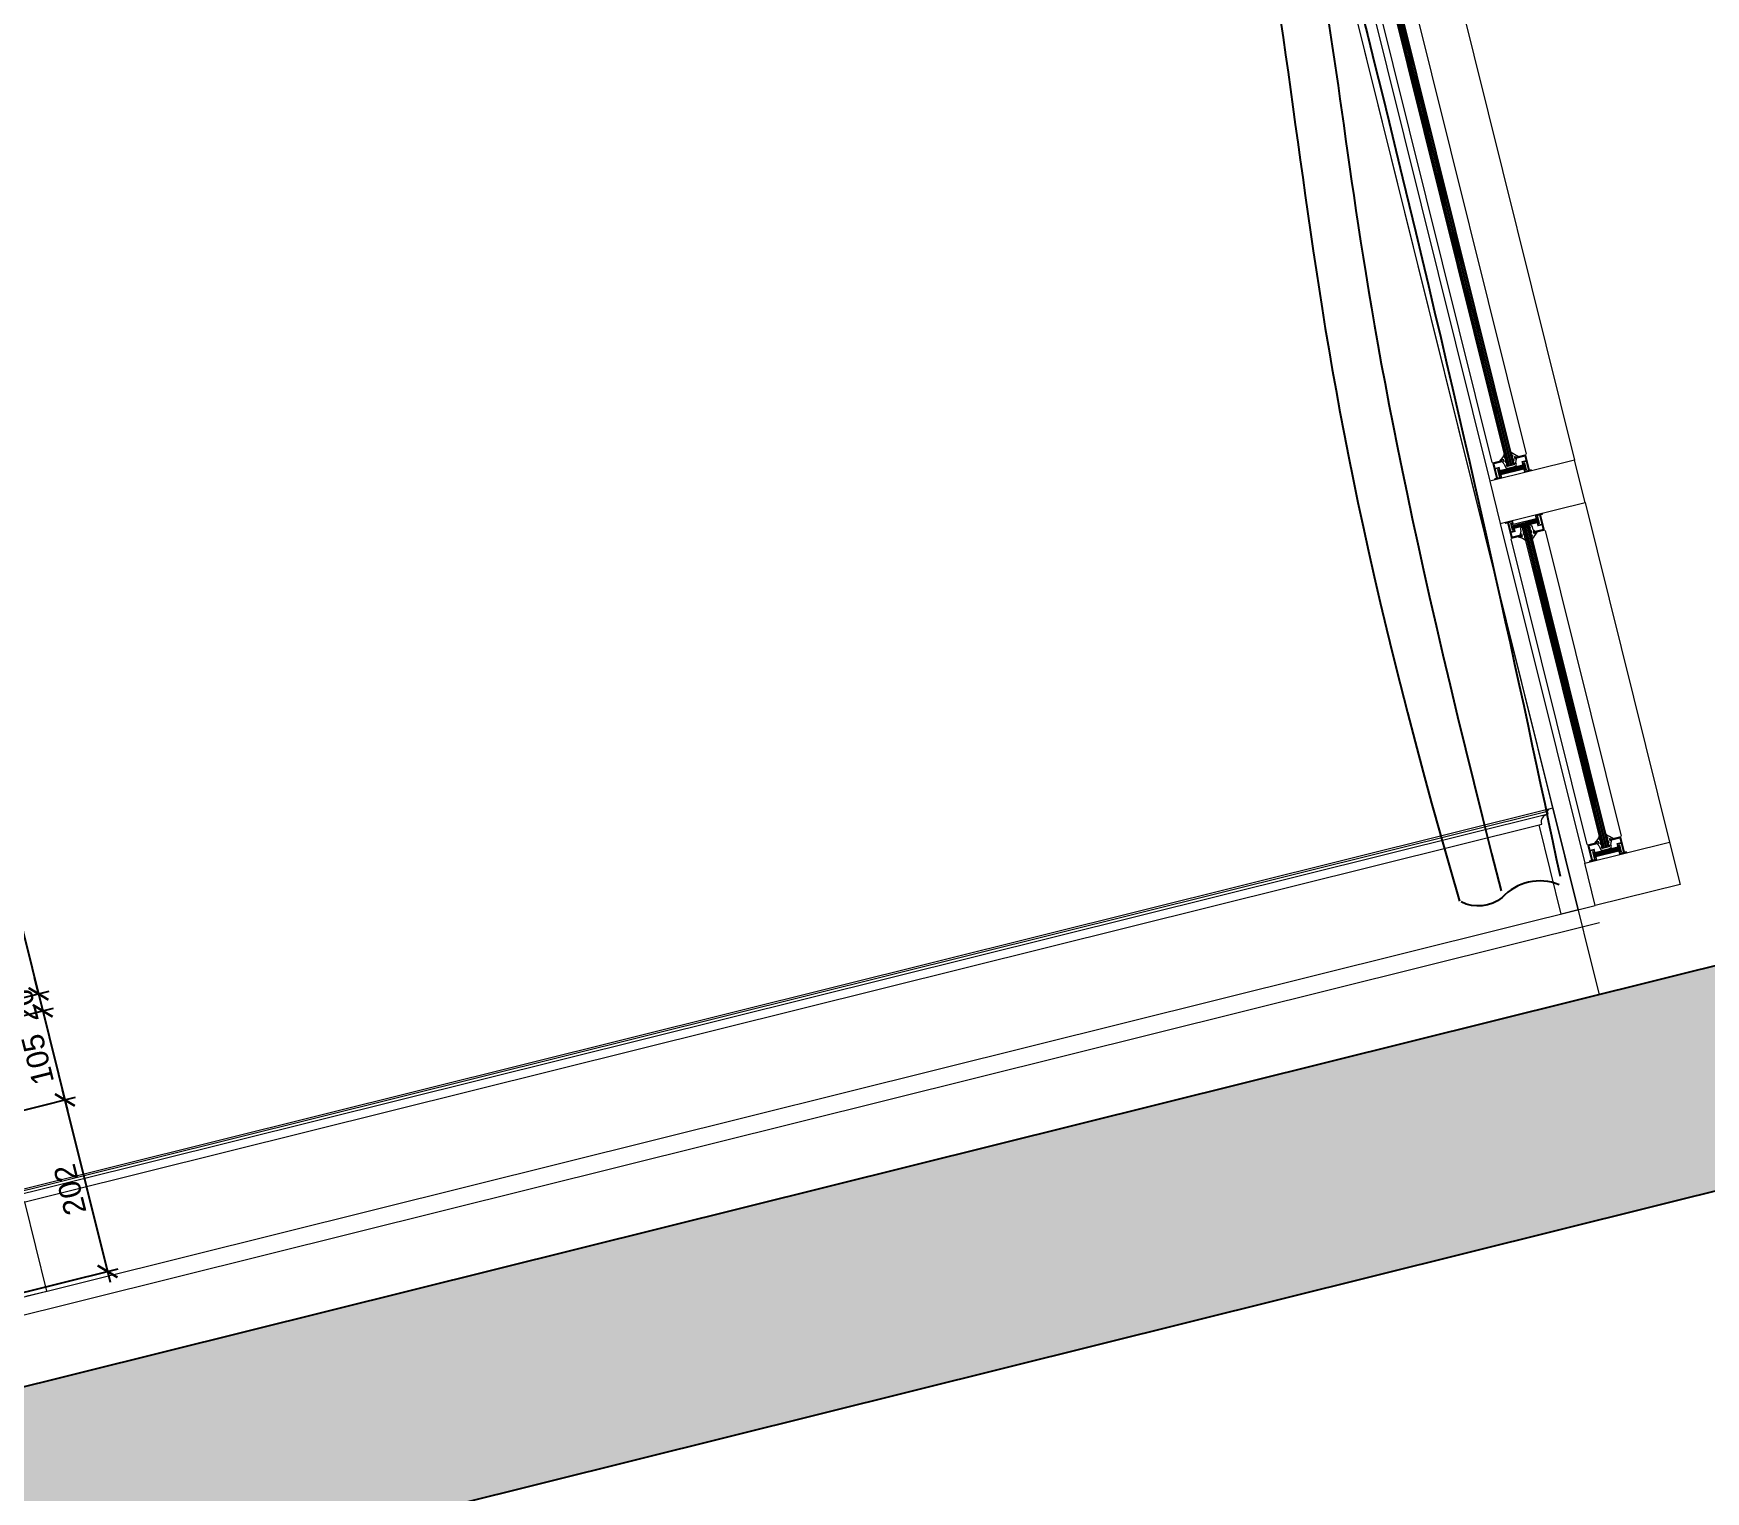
# Model space of a CAD drawing. Header units: inches. Extents: x 122939 to 389145, y 29603 to 574065.
# Drawn here: x 328518 to 330431, y 502711 to 504378 of the extents above; entities that cross this region are included whole.
import ezdxf

# ---------------------------------------------------------------- set-up
doc = ezdxf.new("R2010")
doc.units = ezdxf.units.IN
doc.header["$MEASUREMENT"] = 0
for name, color, linetype in [('8', 8, 'Continuous'), ('A-WALL', 7, 'Continuous'), ('Calliper_wall hatch_CHB', 8, 'Continuous'), ('DETAIL', 1, 'Continuous'), ('gypsum', 31, 'Continuous')]:
    doc.layers.add(name, color=color, linetype=linetype)
for name, color, linetype, lineweight in [('A-FLOR-SLAB', 7, 'Continuous', 40), ('A-FLOR-TIL1', 6, 'Continuous', 18), ('A-GLAZ', 134, 'Continuous', 18), ('A-RNDR-ALUM', 1, 'Continuous', 9), ('A-RNDR-PT36', 253, 'Continuous', 20), ('CQ Marble', 6, 'Continuous', 0), ('GRC', 41, 'Continuous', 0)]:
    doc.layers.add(name, color=color, linetype=linetype, lineweight=lineweight)
doc.styles.add('DA-dim', font='arial.ttf')
doc.dimstyles.new('DA-10', dxfattribs={"dimtxt": 25, "dimasz": 18.75, "dimexe": 12.5, "dimexo": 37.5, "dimgap": 6.25, "dimtad": 1, "dimdec": 0, "dimdsep": 46, "dimtxsty": 'DA-dim', "dimblk": 'ARCHTICK', "dimcen": 0, "dimdle": 12.5, "dimadec": 0, "dimazin": 0, "dimtfac": 1, "dimtdec": 0, "dimtix": 1, "dimtmove": 2, "dimatfit": 3, "dimfxl": 1, "dimarcsym": 0})

# ---------------------------------------------------------------- blocks, each defined once
blk = doc.blocks.new('sec ciur')
at = {"layer": '8', "elevation": 0}
blk.add_lwpolyline([(40, -3212.5, 0.312238), (-26.7, -3211, -0.294829), (-73.6, -3204.5, -4.203767)], format="xyb", dxfattribs=at)
at = {"layer": '8'}
for points, knots in [([(-17.3, -133.6, 0), (-64.4, -1164.4, 0), (60.4, -2221.3, 0), (-111.1, -2339.9, 0), (-75, -3203.3, 0)], [364.375105, 364.375105, 364.375105, 364.375105, 944.525955, 3110.313825, 3110.313825, 3110.313825, 3110.313825]), ([(1.9, -140, 0), (6.7, -1367.1, 0), (75.9, -2377.4, 0), (-34.1, -2247.3, 0), (-26, -3203.3, 0)], [364.646956, 364.646956, 364.646956, 364.646956, 944.525955, 3120.888391, 3120.888391, 3120.888391, 3120.888391]), ([(7.2, -139.6, 0), (2.6, -374.6, 0), (84.3, -1831.4, 0), (59.4, -2767.5, 0), (43.4, -3203.3, 0)], [380.038546, 380.038546, 380.038546, 380.038546, 944.525955, 2562.967604, 2562.967604, 2562.967604, 2562.967604])]:
    blk.add_open_spline(points, degree=3, knots=knots, dxfattribs=at)
blk = doc.blocks.new('GLAZ-2')
at = {"layer": 'A-GLAZ'}
for p, q in [((-26.3, 511.6, 0), (-26.3, 2391.7, 0)), ((-24.9, 511.6, 0), (-24.9, 2391.7, 0)), ((-23.6, 511.6, 0), (-23.6, 2391.7, 0)), ((-22.3, 511.6, 0), (-22.3, 2391.7, 0)), ((-20.9, 511.6, 0), (-20.9, 2391.7, 0)), ((-19.6, 511.6, 0), (-19.6, 2391.7, 0)), ((-18.3, 511.6, 0), (-18.3, 2391.7, 0)), ((-26.3, 61.5, 0), (-26.3, 441.5, 0)), ((-24.9, 61.5, 0), (-24.9, 441.5, 0)), ((-23.6, 61.5, 0), (-23.6, 441.5, 0)), ((-22.3, 61.5, 0), (-22.3, 441.5, 0)), ((-20.9, 61.5, 0), (-20.9, 441.5, 0)), ((-19.6, 61.5, 0), (-19.6, 441.5, 0)), ((-18.3, 61.5, 0), (-18.3, 441.5, 0))]:
    blk.add_line(p, q, dxfattribs=at)
at = {"layer": 'A-RNDR-ALUM'}
for p, q in [((-50, 2400), (-50, 500, 0)), ((50, 2400), (50, 500, 0)), ((-38.2, 510.7, 0), (-37.5, 510.7, 0)), ((-38.2, 510.7, 0), (-38.2, 502.6, 0)), ((-38.2, 510.7, 0), (-37.5, 510.7, 0)), ((-38.2, 510.7, 0), (-38.2, 502.6, 0)), ((-38.2, 502.6, 0), (-37.5, 502.6, 0)), ((-38.2, 502.6, 0), (-37.5, 502.6, 0)), ((-37.5, 510.7, 0), (-37.5, 502.6, 0)), ((-37.5, 510.7, 0), (-37.5, 502.6, 0)), ((-37.5, 509, 0), (-7.1, 509, 0)), ((-37.5, 509, 0), (-7.1, 509, 0)), ((-37.5, 507.8, 0), (-7.1, 507.8, 0)), ((-37.5, 507.8, 0), (-7.1, 507.8, 0)), ((-37.5, 506.6, 0), (-7.1, 506.6, 0)), ((-37.5, 506.6, 0), (-7.1, 506.6, 0)), ((-37.5, 505.5, 0), (-7.1, 505.5, 0)), ((-37.5, 505.5, 0), (-7.1, 505.5, 0)), ((-37.5, 504.3, 0), (-7.1, 504.3, 0)), ((-37.5, 504.3, 0), (-7.1, 504.3, 0)), ((-36, 510.7, 0), (-35.3, 510.7, 0)), ((-36, 510.7, 0), (-35.3, 510.7, 0)), ((-36, 502.6, 0), (-35.3, 502.6, 0)), ((-36, 502.6, 0), (-35.3, 502.6, 0)), ((-6.4, 510.7, 0), (-7.1, 510.7, 0)), ((-7.1, 510.7, 0), (-7.1, 502.6, 0)), ((-6.4, 510.7, 0), (-7.1, 510.7, 0)), ((-7.1, 510.7, 0), (-7.1, 502.6, 0)), ((-6.4, 502.6, 0), (-7.1, 502.6, 0)), ((-6.4, 502.6, 0), (-7.1, 502.6, 0)), ((-6.4, 510.7, 0), (-6.4, 502.6, 0)), ((-6.4, 510.7, 0), (-6.4, 502.6, 0)), ((-50, 450, 0), (-50, 50, 0)), ((-38.2, 447.4, 0), (-37.5, 447.4, 0)), ((-38.2, 439.4, 0), (-38.2, 447.4, 0)), ((-38.2, 447.4, 0), (-37.5, 447.4, 0)), ((-38.2, 439.4, 0), (-38.2, 447.4, 0)), ((-37.5, 439.4, 0), (-37.5, 447.4, 0)), ((-37.5, 439.4, 0), (-37.5, 447.4, 0)), ((-37.5, 445.7, 0), (-7.1, 445.7, 0)), ((-37.5, 445.7, 0), (-7.1, 445.7, 0)), ((-37.5, 444.5, 0), (-7.1, 444.5, 0)), ((-37.5, 444.5, 0), (-7.1, 444.5, 0)), ((-37.5, 443.4, 0), (-7.1, 443.4, 0)), ((-37.5, 443.4, 0), (-7.1, 443.4, 0)), ((-37.5, 442.2, 0), (-7.1, 442.2, 0)), ((-37.5, 442.2, 0), (-7.1, 442.2, 0)), ((-37.5, 441, 0), (-7.1, 441, 0)), ((-37.5, 441, 0), (-7.1, 441, 0)), ((-36, 447.4, 0), (-35.3, 447.4, 0)), ((-36, 447.4, 0), (-35.3, 447.4, 0)), ((-6.4, 447.4, 0), (-7.1, 447.4, 0)), ((-7.1, 439.4, 0), (-7.1, 447.4, 0)), ((-6.4, 447.4, 0), (-7.1, 447.4, 0)), ((-7.1, 439.4, 0), (-7.1, 447.4, 0)), ((-6.4, 439.4, 0), (-6.4, 447.4, 0)), ((-6.4, 439.4, 0), (-6.4, 447.4, 0)), ((50, 450, 0), (50, 50, 0)), ((-38.2, 439.4, 0), (-37.5, 439.4, 0)), ((-38.2, 439.4, 0), (-37.5, 439.4, 0)), ((-36, 439.4, 0), (-35.3, 439.4, 0)), ((-36, 439.4, 0), (-35.3, 439.4, 0)), ((-6.4, 439.4, 0), (-7.1, 439.4, 0)), ((-6.4, 439.4, 0), (-7.1, 439.4, 0)), ((-38.2, 60.6, 0), (-37.5, 60.6, 0)), ((-38.2, 60.6, 0), (-38.2, 52.6, 0)), ((-38.2, 60.6, 0), (-37.5, 60.6, 0)), ((-38.2, 60.6, 0), (-38.2, 52.6, 0)), ((-37.5, 60.6, 0), (-37.5, 52.6, 0)), ((-37.5, 60.6, 0), (-37.5, 52.6, 0)), ((-37.5, 59, 0), (-7.1, 59, 0)), ((-37.5, 59, 0), (-7.1, 59, 0)), ((-37.5, 57.8, 0), (-7.1, 57.8, 0)), ((-37.5, 57.8, 0), (-7.1, 57.8, 0)), ((-36, 60.6, 0), (-35.3, 60.6, 0)), ((-36, 60.6, 0), (-35.3, 60.6, 0)), ((-6.4, 60.6, 0), (-7.1, 60.6, 0)), ((-7.1, 60.6, 0), (-7.1, 52.6, 0)), ((-6.4, 60.6, 0), (-7.1, 60.6, 0)), ((-7.1, 60.6, 0), (-7.1, 52.6, 0)), ((-6.4, 60.6, 0), (-6.4, 52.6, 0)), ((-6.4, 60.6, 0), (-6.4, 52.6, 0)), ((-38.2, 52.6, 0), (-37.5, 52.6, 0)), ((-38.2, 52.6, 0), (-37.5, 52.6, 0)), ((-37.5, 56.6, 0), (-7.1, 56.6, 0)), ((-37.5, 56.6, 0), (-7.1, 56.6, 0)), ((-37.5, 55.5, 0), (-7.1, 55.5, 0)), ((-37.5, 55.5, 0), (-7.1, 55.5, 0)), ((-37.5, 54.3, 0), (-7.1, 54.3, 0)), ((-37.5, 54.3, 0), (-7.1, 54.3, 0)), ((-36, 52.6, 0), (-35.3, 52.6, 0)), ((-36, 52.6, 0), (-35.3, 52.6, 0)), ((-6.4, 52.6, 0), (-7.1, 52.6, 0)), ((-6.4, 52.6, 0), (-7.1, 52.6, 0))]:
    blk.add_line(p, q, dxfattribs=at)
at = {"layer": 'A-RNDR-ALUM', "elevation": 0}
for points in [[(-14, 517.6), (-15.6, 517.6), (-15.6, 520.6, 0.015553), (-14.8, 520), (-11.6, 520, -0.104304), (-18.3, 526.1), (-18.3, 523.6, 0.016036), (-17.6, 522.8), (-17.6, 521.6), (-18.3, 520.9), (-18.3, 518.1), (-17.6, 518.7), (-17.6, 516.4), (-18.3, 515.7), (-18.3, 512.9), (-17.6, 513.5), (-17.6, 512.2, -0.414214), (-18.3, 511.6), (-26.3, 511.6, -0.414214), (-26.9, 512.2), (-26.9, 513.5), (-26.3, 512.9), (-26.3, 515.7), (-26.9, 516.4), (-26.9, 518.7), (-26.3, 518.1), (-26.3, 520.9), (-26.9, 521.6), (-26.9, 522.8, 0.016036), (-26.3, 523.6), (-26.3, 526.1, -0.104304), (-33, 520), (-29.8, 520, 0.015553), (-28.9, 520.6), (-28.9, 517.6), (-30.6, 517.6, -0.021646), (-28.9, 514.1), (-28.9, 512.2, 0.414214), (-26.3, 509.6), (-18.3, 509.6, 0.414214), (-15.6, 512.2), (-15.6, 514.1, -0.021646)], [(-14, 432.4), (-15.6, 432.4), (-15.6, 429.5, -0.015553), (-14.8, 430), (-11.6, 430, 0.104304), (-18.3, 423.9), (-18.3, 426.5, -0.016036), (-17.6, 427.2), (-17.6, 428.5), (-18.3, 429.1), (-18.3, 432), (-17.6, 431.3), (-17.6, 433.7), (-18.3, 434.3), (-18.3, 437.2), (-17.6, 436.5), (-17.6, 437.8, 0.414214), (-18.3, 438.5), (-26.3, 438.5, 0.414214), (-26.9, 437.8), (-26.9, 436.5), (-26.3, 437.2), (-26.3, 434.3), (-26.9, 433.7), (-26.9, 431.3), (-26.3, 432), (-26.3, 429.1), (-26.9, 428.5), (-26.9, 427.2, -0.016036), (-26.3, 426.5), (-26.3, 423.9, 0.104304), (-33, 430), (-29.8, 430, -0.015553), (-28.9, 429.5), (-28.9, 432.4), (-30.6, 432.4, 0.021646), (-28.9, 435.9), (-28.9, 437.8, -0.414214), (-26.3, 440.5), (-18.3, 440.5, -0.414214), (-15.6, 437.8), (-15.6, 435.9, 0.021646)], [(-14, 67.6), (-15.6, 67.6), (-15.6, 70.5, 0.015553), (-14.8, 70), (-11.6, 70, -0.104304), (-18.3, 76.1), (-18.3, 73.5, 0.016036), (-17.6, 72.8), (-17.6, 71.5), (-18.3, 70.9), (-18.3, 68), (-17.6, 68.7), (-17.6, 66.3), (-18.3, 65.7), (-18.3, 62.8), (-17.6, 63.5), (-17.6, 62.2, -0.414214), (-18.3, 61.5), (-26.3, 61.5, -0.414214), (-26.9, 62.2), (-26.9, 63.5), (-26.3, 62.8), (-26.3, 65.7), (-26.9, 66.3), (-26.9, 68.7), (-26.3, 68), (-26.3, 70.9), (-26.9, 71.5), (-26.9, 72.8, 0.016036), (-26.3, 73.5), (-26.3, 76.1, -0.104304), (-33, 70), (-29.8, 70, 0.015553), (-28.9, 70.5), (-28.9, 67.6), (-30.6, 67.6, -0.021646), (-28.9, 64.1), (-28.9, 62.2, 0.414214), (-26.3, 59.5), (-18.3, 59.5, 0.414214), (-15.6, 62.2), (-15.6, 64.1, -0.021646)]]:
    blk.add_lwpolyline(points, format="xyb", close=True, dxfattribs=at)
at = {"layer": 'A-RNDR-ALUM'}
for points in [[(-50, 450), (50, 450), (50, 500), (-50, 500)], [(-50, 50), (50, 50), (50, 0), (-50, 0)]]:
    blk.add_lwpolyline(points, close=True, dxfattribs=at)
at = {"layer": 'A-RNDR-ALUM', "const_width": 0.928, "elevation": 0}
for points in [[(-43.7, 501.4, 0.414214), (-44.2, 500.9)], [(-43.7, 501.4, 0.414214), (-44.2, 500.9)], [(-0.7, 501.4, -0.414214), (-0.2, 501)], [(-0.7, 501.4, -0.414214), (-0.2, 501)], [(-43.7, 448.6, -0.414214), (-44.2, 449.1)], [(-43.7, 448.6, -0.414214), (-44.2, 449.1)], [(-0.7, 448.6, 0.414214), (-0.2, 449.1)], [(-0.7, 448.6, 0.414214), (-0.2, 449.1)], [(-43.7, 51.4, 0.414214), (-44.2, 50.9)], [(-43.7, 51.4, 0.414214), (-44.2, 50.9)], [(-0.7, 51.4, -0.414214), (-0.2, 50.9)], [(-0.7, 51.4, -0.414214), (-0.2, 50.9)]]:
    blk.add_lwpolyline(points, format="xyb", dxfattribs=at)
at = {"layer": 'A-RNDR-ALUM'}
for points in [[(-40.6, 518.8, 0), (-40.6, 520, 0), (-29.9, 518.8, 0), (-29.9, 520, 0)], [(-40.6, 518.8, 0), (-40.6, 520, 0), (-29.9, 518.8, 0), (-29.9, 520, 0)], [(-40.6, 517.6, 0), (-40.6, 518.8, 0), (-29.9, 517.6, 0), (-29.9, 518.8, 0)], [(-40.6, 517.6, 0), (-40.6, 518.8, 0), (-29.9, 517.6, 0), (-29.9, 518.8, 0)], [(-4.3, 518.8, 0), (-4.3, 520, 0), (-15.1, 518.8, 0), (-15.1, 520, 0)], [(-4.3, 518.8, 0), (-4.3, 520, 0), (-15.1, 518.8, 0), (-15.1, 520, 0)], [(-4.3, 517.6, 0), (-4.3, 518.8, 0), (-15.1, 517.6, 0), (-15.1, 518.8, 0)], [(-4.3, 517.6, 0), (-4.3, 518.8, 0), (-15.1, 517.6, 0), (-15.1, 518.8, 0)], [(-44.6, 500, 0), (-44.6, 500.9, 0), (-42.2, 500, 0), (-43.7, 500.9, 0)], [(-44.6, 500, 0), (-44.6, 500.9, 0), (-42.2, 500, 0), (-43.7, 500.9, 0)], [(-42.2, 500, 0), (-43.7, 500.9, 0), (-42.2, 501.9, 0), (-43.7, 501.9, 0)], [(-42.2, 500, 0), (-43.7, 500.9, 0), (-42.2, 501.9, 0), (-43.7, 501.9, 0)], [(-39.8, 513.3, 0), (-39.8, 511.5, 0), (-35, 513.3, 0), (-36.9, 511.5, 0)], [(-39.8, 513.3, 0), (-39.8, 511.5, 0), (-35, 513.3, 0), (-36.9, 511.5, 0)], [(-36.9, 501.9, 0), (-35, 500, 0), (-39.8, 501.9, 0), (-39.8, 500, 0)], [(-36.9, 501.9, 0), (-35, 500, 0), (-39.8, 501.9, 0), (-39.8, 500, 0)], [(-36.9, 509.3, 0), (-35, 509.3, 0), (-36.9, 511.5, 0), (-35, 513.3, 0)], [(-36.9, 509.3, 0), (-35, 509.3, 0), (-36.9, 511.5, 0), (-35, 513.3, 0)], [(-36.9, 504, 0), (-35, 504, 0), (-36.9, 501.9, 0), (-35, 500, 0)], [(-36.9, 504, 0), (-35, 504, 0), (-36.9, 501.9, 0), (-35, 500, 0)], [(-4.6, 513.3, 0), (-4.6, 511.5, 0), (-9.4, 513.3, 0), (-7.5, 511.5, 0)], [(-7.5, 509.3, 0), (-9.4, 509.3, 0), (-7.5, 511.5, 0), (-9.4, 513.3, 0)], [(-4.6, 513.3, 0), (-4.6, 511.5, 0), (-9.4, 513.3, 0), (-7.5, 511.5, 0)], [(-7.5, 509.3, 0), (-9.4, 509.3, 0), (-7.5, 511.5, 0), (-9.4, 513.3, 0)], [(-7.5, 504, 0), (-9.4, 504, 0), (-7.5, 501.9, 0), (-9.4, 500, 0)], [(-7.5, 504, 0), (-9.4, 504, 0), (-7.5, 501.9, 0), (-9.4, 500, 0)], [(-7.5, 501.9, 0), (-9.4, 500, 0), (-4.6, 501.9, 0), (-4.6, 500, 0)], [(-7.5, 501.9, 0), (-9.4, 500, 0), (-4.6, 501.9, 0), (-4.6, 500, 0)], [(-2.2, 500, 0), (-0.7, 500.9, 0), (-2.2, 501.9, 0), (-0.7, 501.9, 0)], [(-2.2, 500, 0), (-0.7, 500.9, 0), (-2.2, 501.9, 0), (-0.7, 501.9, 0)], [(0.2, 500, 0), (0.2, 500.9, 0), (-2.2, 500, 0), (-0.7, 500.9, 0)], [(0.2, 500, 0), (0.2, 500.9, 0), (-2.2, 500, 0), (-0.7, 500.9, 0)], [(-44.6, 450, 0), (-44.6, 449.1, 0), (-42.2, 450, 0), (-43.7, 449.1, 0)], [(-44.6, 450, 0), (-44.6, 449.1, 0), (-42.2, 450, 0), (-43.7, 449.1, 0)], [(-42.2, 450, 0), (-43.7, 449.1, 0), (-42.2, 448.2, 0), (-43.7, 448.2, 0)], [(-42.2, 450, 0), (-43.7, 449.1, 0), (-42.2, 448.2, 0), (-43.7, 448.2, 0)], [(-36.9, 448.2, 0), (-35, 450, 0), (-39.8, 448.2, 0), (-39.8, 450, 0)], [(-36.9, 448.2, 0), (-35, 450, 0), (-39.8, 448.2, 0), (-39.8, 450, 0)], [(-36.9, 446, 0), (-35, 446, 0), (-36.9, 448.2, 0), (-35, 450, 0)], [(-36.9, 446, 0), (-35, 446, 0), (-36.9, 448.2, 0), (-35, 450, 0)], [(-36.9, 440.7, 0), (-35, 440.7, 0), (-36.9, 438.5, 0), (-35, 436.7, 0)], [(-36.9, 440.7, 0), (-35, 440.7, 0), (-36.9, 438.5, 0), (-35, 436.7, 0)], [(-7.5, 448.2, 0), (-9.4, 450, 0), (-4.6, 448.2, 0), (-4.6, 450, 0)], [(-7.5, 446, 0), (-9.4, 446, 0), (-7.5, 448.2, 0), (-9.4, 450, 0)], [(-7.5, 446, 0), (-9.4, 446, 0), (-7.5, 448.2, 0), (-9.4, 450, 0)], [(-7.5, 448.2, 0), (-9.4, 450, 0), (-4.6, 448.2, 0), (-4.6, 450, 0)], [(-7.5, 440.7, 0), (-9.4, 440.7, 0), (-7.5, 438.5, 0), (-9.4, 436.7, 0)], [(-7.5, 440.7, 0), (-9.4, 440.7, 0), (-7.5, 438.5, 0), (-9.4, 436.7, 0)], [(-2.2, 450, 0), (-0.7, 449.1, 0), (-2.2, 448.2, 0), (-0.7, 448.2, 0)], [(0.2, 450, 0), (0.2, 449.1, 0), (-2.2, 450, 0), (-0.7, 449.1, 0)], [(-2.2, 450, 0), (-0.7, 449.1, 0), (-2.2, 448.2, 0), (-0.7, 448.2, 0)], [(0.2, 450, 0), (0.2, 449.1, 0), (-2.2, 450, 0), (-0.7, 449.1, 0)], [(-40.6, 432.4, 0), (-40.6, 431.2, 0), (-29.9, 432.4, 0), (-29.9, 431.2, 0)], [(-40.6, 432.4, 0), (-40.6, 431.2, 0), (-29.9, 432.4, 0), (-29.9, 431.2, 0)], [(-40.6, 431.2, 0), (-40.6, 430, 0), (-29.9, 431.2, 0), (-29.9, 430, 0)], [(-40.6, 431.2, 0), (-40.6, 430, 0), (-29.9, 431.2, 0), (-29.9, 430, 0)], [(-39.8, 436.7, 0), (-39.8, 438.5, 0), (-35, 436.7, 0), (-36.9, 438.5, 0)], [(-39.8, 436.7, 0), (-39.8, 438.5, 0), (-35, 436.7, 0), (-36.9, 438.5, 0)], [(-4.3, 432.4, 0), (-4.3, 431.2, 0), (-15.1, 432.4, 0), (-15.1, 431.2, 0)], [(-4.3, 432.4, 0), (-4.3, 431.2, 0), (-15.1, 432.4, 0), (-15.1, 431.2, 0)], [(-4.3, 431.2, 0), (-4.3, 430, 0), (-15.1, 431.2, 0), (-15.1, 430, 0)], [(-4.3, 431.2, 0), (-4.3, 430, 0), (-15.1, 431.2, 0), (-15.1, 430, 0)], [(-4.6, 436.7, 0), (-4.6, 438.5, 0), (-9.4, 436.7, 0), (-7.5, 438.5, 0)], [(-4.6, 436.7, 0), (-4.6, 438.5, 0), (-9.4, 436.7, 0), (-7.5, 438.5, 0)], [(-40.6, 68.8, 0), (-40.6, 70, 0), (-29.9, 68.8, 0), (-29.9, 70, 0)], [(-40.6, 68.8, 0), (-40.6, 70, 0), (-29.9, 68.8, 0), (-29.9, 70, 0)], [(-40.6, 67.6, 0), (-40.6, 68.8, 0), (-29.9, 67.6, 0), (-29.9, 68.8, 0)], [(-40.6, 67.6, 0), (-40.6, 68.8, 0), (-29.9, 67.6, 0), (-29.9, 68.8, 0)], [(-39.8, 63.3, 0), (-39.8, 61.5, 0), (-35, 63.3, 0), (-36.9, 61.5, 0)], [(-39.8, 63.3, 0), (-39.8, 61.5, 0), (-35, 63.3, 0), (-36.9, 61.5, 0)], [(-36.9, 59.3, 0), (-35, 59.3, 0), (-36.9, 61.5, 0), (-35, 63.3, 0)], [(-36.9, 59.3, 0), (-35, 59.3, 0), (-36.9, 61.5, 0), (-35, 63.3, 0)], [(-4.3, 68.8, 0), (-4.3, 70, 0), (-15.1, 68.8, 0), (-15.1, 70, 0)], [(-4.3, 68.8, 0), (-4.3, 70, 0), (-15.1, 68.8, 0), (-15.1, 70, 0)], [(-4.3, 67.6, 0), (-4.3, 68.8, 0), (-15.1, 67.6, 0), (-15.1, 68.8, 0)], [(-4.3, 67.6, 0), (-4.3, 68.8, 0), (-15.1, 67.6, 0), (-15.1, 68.8, 0)], [(-4.6, 63.3, 0), (-4.6, 61.5, 0), (-9.4, 63.3, 0), (-7.5, 61.5, 0)], [(-7.5, 59.3, 0), (-9.4, 59.3, 0), (-7.5, 61.5, 0), (-9.4, 63.3, 0)], [(-4.6, 63.3, 0), (-4.6, 61.5, 0), (-9.4, 63.3, 0), (-7.5, 61.5, 0)], [(-7.5, 59.3, 0), (-9.4, 59.3, 0), (-7.5, 61.5, 0), (-9.4, 63.3, 0)], [(-44.6, 50, 0), (-44.6, 50.9, 0), (-42.2, 50, 0), (-43.7, 50.9, 0)], [(-44.6, 50, 0), (-44.6, 50.9, 0), (-42.2, 50, 0), (-43.7, 50.9, 0)], [(-42.2, 50, 0), (-43.7, 50.9, 0), (-42.2, 51.8, 0), (-43.7, 51.8, 0)], [(-42.2, 50, 0), (-43.7, 50.9, 0), (-42.2, 51.8, 0), (-43.7, 51.8, 0)], [(-36.9, 51.8, 0), (-35, 50, 0), (-39.8, 51.8, 0), (-39.8, 50, 0)], [(-36.9, 51.8, 0), (-35, 50, 0), (-39.8, 51.8, 0), (-39.8, 50, 0)], [(-36.9, 54, 0), (-35, 54, 0), (-36.9, 51.8, 0), (-35, 50, 0)], [(-36.9, 54, 0), (-35, 54, 0), (-36.9, 51.8, 0), (-35, 50, 0)], [(-7.5, 54, 0), (-9.4, 54, 0), (-7.5, 51.8, 0), (-9.4, 50, 0)], [(-7.5, 54, 0), (-9.4, 54, 0), (-7.5, 51.8, 0), (-9.4, 50, 0)], [(-7.5, 51.8, 0), (-9.4, 50, 0), (-4.6, 51.8, 0), (-4.6, 50, 0)], [(-7.5, 51.8, 0), (-9.4, 50, 0), (-4.6, 51.8, 0), (-4.6, 50, 0)], [(-2.2, 50, 0), (-0.7, 50.9, 0), (-2.2, 51.8, 0), (-0.7, 51.8, 0)], [(-2.2, 50, 0), (-0.7, 50.9, 0), (-2.2, 51.8, 0), (-0.7, 51.8, 0)], [(0.2, 50, 0), (0.2, 50.9, 0), (-2.2, 50, 0), (-0.7, 50.9, 0)], [(0.2, 50, 0), (0.2, 50.9, 0), (-2.2, 50, 0), (-0.7, 50.9, 0)]]:
    blk.add_solid(points, dxfattribs=at)
for points in [[(-42.2, 520, 0), (-39.8, 517.6, 0), (-42.2, 500, 0), (-39.8, 500, 0)], [(-42.2, 520, 0), (-39.8, 517.6, 0), (-40.1, 520, 0), (-40.1, 517.6, 0)], [(-42.2, 520, 0), (-39.8, 517.6, 0), (-42.2, 500, 0), (-39.8, 500, 0)], [(-42.2, 520, 0), (-39.8, 517.6, 0), (-40.1, 520, 0), (-40.1, 517.6, 0)], [(-4.6, 517.6, 0), (-2.2, 520, 0), (-4.6, 500, 0), (-2.2, 500, 0)], [(-2.2, 520, 0), (-4.6, 517.6, 0), (-4.3, 520, 0), (-4.3, 517.6, 0)], [(-4.6, 517.6, 0), (-2.2, 520, 0), (-4.6, 500, 0), (-2.2, 500, 0)], [(-2.2, 520, 0), (-4.6, 517.6, 0), (-4.3, 520, 0), (-4.3, 517.6, 0)], [(-42.2, 430, 0), (-39.8, 432.4, 0), (-42.2, 450, 0), (-39.8, 450, 0)], [(-42.2, 430, 0), (-39.8, 432.4, 0), (-42.2, 450, 0), (-39.8, 450, 0)], [(-4.6, 432.4, 0), (-2.2, 430, 0), (-4.6, 450, 0), (-2.2, 450, 0)], [(-4.6, 432.4, 0), (-2.2, 430, 0), (-4.6, 450, 0), (-2.2, 450, 0)], [(-42.2, 430, 0), (-39.8, 432.4, 0), (-40.1, 430, 0), (-40.1, 432.4, 0)], [(-42.2, 430, 0), (-39.8, 432.4, 0), (-40.1, 430, 0), (-40.1, 432.4, 0)], [(-2.2, 430, 0), (-4.6, 432.4, 0), (-4.3, 430, 0), (-4.3, 432.4, 0)], [(-2.2, 430, 0), (-4.6, 432.4, 0), (-4.3, 430, 0), (-4.3, 432.4, 0)], [(-42.2, 70, 0), (-39.8, 67.6, 0), (-42.2, 50, 0), (-39.8, 50, 0)], [(-42.2, 70, 0), (-39.8, 67.6, 0), (-40.1, 70, 0), (-40.1, 67.6, 0)], [(-42.2, 70, 0), (-39.8, 67.6, 0), (-42.2, 50, 0), (-39.8, 50, 0)], [(-42.2, 70, 0), (-39.8, 67.6, 0), (-40.1, 70, 0), (-40.1, 67.6, 0)], [(-4.6, 67.6, 0), (-2.2, 70, 0), (-4.6, 50, 0), (-2.2, 50, 0)], [(-2.2, 70, 0), (-4.6, 67.6, 0), (-4.3, 70, 0), (-4.3, 67.6, 0)], [(-4.6, 67.6, 0), (-2.2, 70, 0), (-4.6, 50, 0), (-2.2, 50, 0)], [(-2.2, 70, 0), (-4.6, 67.6, 0), (-4.3, 70, 0), (-4.3, 67.6, 0)]]:
    blk.add_trace(points, dxfattribs=at)
at = {"layer": 'A-RNDR-PT36'}
for p, q in [((-42.2, 520, 0), (-42.2, 2380.2, 0)), ((-2.2, 2380.2, 0), (-2.2, 520, 0)), ((-42.2, 70, 0), (-42.2, 430, 0)), ((-2.2, 430, 0), (-2.2, 70, 0))]:
    blk.add_line(p, q, dxfattribs=at)
blk = doc.blocks.new('_ARCHTICK')
at = {"color": 0, "linetype": 'ByBlock', "const_width": 0.15}
blk.add_lwpolyline([(-0.5, -0.5), (0.5, 0.5)], dxfattribs=at)
blk = doc.blocks.new('*D530')
at = {"layer": 'Defpoints', "color": 0, "transparency": 16777216}
for p in [(328134.6, 503522.1, 0), (328523.8, 503279.7), (328214.1, 503202.6, 0)]:
    blk.add_point(p, dxfattribs=at)
at = {"layer": 'DETAIL', "color": 0, "lineweight": -2, "transparency": 16777216}
for p, q in [((328441.3, 503611.3), (328526.8, 503267.6)), ((328171, 503531.1), (328456.5, 503602.1)), ((328250.5, 503211.7), (328535.9, 503282.7))]:
    blk.add_line(p, q, dxfattribs=at)
at = {"layer": 'DETAIL', "color": 0, "lineweight": -2, "transparency": 16777216, "xscale": 18.75, "yscale": 18.75, "zscale": 18.75}
for p, rotation in [((328444.3, 503599.1), 103.9714232829857), ((328523.8, 503279.7), 283.9714232829857)]:
    blk.add_blockref('_ARCHTICK', p, dxfattribs=dict(at, rotation=rotation))
at = {"layer": 'DETAIL', "color": 0, "transparency": 16777216, "insert": (328465.6, 503434.8), "char_height": 25, "attachment_point": 5, "rotation": 103.9714, "style": 'DA-dim'}
blk.add_mtext('329', dxfattribs=at)
blk = doc.blocks.new('*D531')
at = {"layer": 'Defpoints', "color": 0, "transparency": 16777216}
for p in [(328528.6, 503260.3), (328214.1, 503202.6, 0), (328238.3, 503188.1, 0)]:
    blk.add_point(p, dxfattribs=at)
at = {"layer": 'DETAIL', "color": 0, "lineweight": -2, "transparency": 16777216}
for p, q in [((328250.5, 503211.7), (328535.9, 503282.7)), ((328523.8, 503279.7), (328519.3, 503297.9)), ((328274.7, 503197.1), (328540.8, 503263.3)), ((328523.8, 503279.7), (328528.6, 503260.3)), ((328528.6, 503260.3), (328533.2, 503242.1))]:
    blk.add_line(p, q, dxfattribs=at)
at = {"layer": 'DETAIL', "color": 0, "lineweight": -2, "transparency": 16777216, "xscale": 18.75, "yscale": 18.75, "zscale": 18.75}
for p, rotation in [((328523.8, 503279.7), 283.9714232829857), ((328528.6, 503260.3), 103.9714232829857)]:
    blk.add_blockref('_ARCHTICK', p, dxfattribs=dict(at, rotation=rotation))
at = {"layer": 'DETAIL', "color": 0, "transparency": 16777216, "insert": (328507.8, 503265.4), "char_height": 25, "attachment_point": 5, "rotation": 103.9714, "style": 'DA-dim'}
blk.add_mtext('20', dxfattribs=at)
blk = doc.blocks.new('*D532')
at = {"layer": 'Defpoints', "color": 0, "transparency": 16777216}
for p in [(328238.3, 503188.1, 0), (328554, 503158.4), (328263.7, 503086.1, 0)]:
    blk.add_point(p, dxfattribs=at)
at = {"layer": 'DETAIL', "color": 0, "lineweight": -2, "transparency": 16777216}
for p, q in [((328274.7, 503197.1), (328540.8, 503263.3)), ((328525.6, 503272.4), (328557, 503146.2)), ((328300.1, 503095.2), (328566.1, 503161.4))]:
    blk.add_line(p, q, dxfattribs=at)
at = {"layer": 'DETAIL', "color": 0, "lineweight": -2, "transparency": 16777216, "xscale": 18.75, "yscale": 18.75, "zscale": 18.75}
for p, rotation in [((328528.6, 503260.3), 103.9714232829857), ((328554, 503158.4), 283.9714232829857)]:
    blk.add_blockref('_ARCHTICK', p, dxfattribs=dict(at, rotation=rotation))
at = {"layer": 'DETAIL', "color": 0, "transparency": 16777216, "insert": (328522.9, 503204.7), "char_height": 25, "attachment_point": 5, "rotation": 103.9714, "style": 'DA-dim'}
blk.add_mtext('105', dxfattribs=at)
blk = doc.blocks.new('*D533')
at = {"layer": 'Defpoints', "color": 0, "transparency": 16777216}
for p in [(328263.7, 503086.1, 0), (328602.8, 502962.3), (328310.5, 502889.6, 0)]:
    blk.add_point(p, dxfattribs=at)
at = {"layer": 'DETAIL', "color": 0, "lineweight": -2, "transparency": 16777216}
for p, q in [((328551, 503170.5), (328605.8, 502950.2)), ((328300.1, 503095.2), (328566.1, 503161.4)), ((328346.9, 502898.7), (328614.9, 502965.4))]:
    blk.add_line(p, q, dxfattribs=at)
at = {"layer": 'DETAIL', "color": 0, "lineweight": -2, "transparency": 16777216, "xscale": 18.75, "yscale": 18.75, "zscale": 18.75}
for p, rotation in [((328554, 503158.4), 103.9714232829857), ((328602.8, 502962.3), 283.9714232829857)]:
    blk.add_blockref('_ARCHTICK', p, dxfattribs=dict(at, rotation=rotation))
at = {"layer": 'DETAIL', "color": 0, "transparency": 16777216, "insert": (328559.9, 503055.8), "char_height": 25, "attachment_point": 5, "rotation": 103.9714, "style": 'DA-dim'}
blk.add_mtext('202', dxfattribs=at)

msp = doc.modelspace()

# ---------------------------------------------------------------- hatches: boundary and pattern name
at = {"layer": 'Calliper_wall hatch_CHB', "ltscale": 300}
h = msp.add_hatch(dxfattribs=at)
h.set_pattern_fill('AR-CONC', color=256, scale=10, style=0)
h.set_pattern_definition([(63.971423, (239428.6, 454374.035), (71.11917, 11.22781), [7.5, -82.5]), (8.97142, (239428.6, 454374.035), (-31.625426, 69.643965), [6, -66]), (114.42287, (239434.525, 454374.97), (39.493744, 80.871776), [6.37402, -70.11421]), (60.15562, (239423.77, 454393.44), (107.5631, 9.70499), [11.25, -123.75]), (110.60706, (239432.73, 454394.25), (67.1822, 117.09634), [9.56103, -105.17138]), (5.15559, (239423.77, 454393.44), (67.1822, 117.09634), [9, -99]), (34.971423, (239434.68, 454391.005), (67.645578, -24.659192), [7.5, -82.5]), (339.97142, (239434.68, 454391.005), (6.103844, 76.244295), [6, -66]), (85.42287, (239440.32, 454388.95), (73.74942, 51.5851), [6.37402, -70.11421]), (51.471423, (239428.598, 454374.035), (-6.857308, 32.598146), [0, -65.2, 0, -67, 0, -66.25]), (21.471423, (239428.598, 454374.035), (16.006101, 44.62585), [0, -38.2, 0, -63.7, 0, -25.25]), (341.471423, (239406.958, 454368.65), (52.347558, 10.6997366), [0, -25, 0, -78, 0, -103.5]), (331.471423, (239397.254, 454366.236), (54.17642, 23.794676), [0, -32.5, 0, -51.8, 0, -73.5])])
h.paths.add_polyline_path([(330817.672, 503405.205), (330474.223, 503319.755), (322777.728, 501404.88), (322838.087, 501162.276), (330878.032, 503162.601)])

# ---------------------------------------------------------------- linework, layer by layer
at = {"layer": 'A-FLOR-TIL1'}
for p, q in [((322753.584, 501501.922, 0), (330304.517, 503380.581, 0)), ((322758.413, 501482.514, 0), (330309.346, 503361.173, 0))]:
    msp.add_line(p, q, dxfattribs=at)
at = {"layer": 'A-FLOR-TIL1', "elevation": -0.006}
for points in [[(328373.52, 503023.811), (330256.136, 503492.203)], [(328362.585, 503005.633), (330240.349, 503472.818)], [(328372.062, 503021.387), (330249.826, 503488.572)], [(328372.763, 503018.47), (330250.55, 503485.66)]]:
    msp.add_lwpolyline(points, dxfattribs=at)
at = {"layer": 'A-FLOR-TIL1', "elevation": 0}
msp.add_lwpolyline([(330253.225, 503491.478), (330256.136, 503492.203), (330256.861, 503489.291), (330285.109, 503375.753), (330265.7, 503370.924), (330240.349, 503472.818), (330243.261, 503473.542, -0.41481606), (330250.55, 503485.66), (330249.826, 503488.572), (330251.284, 503490.995), (330253.225, 503491.478)], format="xyb", dxfattribs=at)
at = {"layer": 'A-RNDR-PT36'}
msp.add_line((330285.109, 503375.753, 0), (329589.768, 506170.551, 0), dxfattribs=at)
at = {"layer": 'A-WALL'}
for p, q in [((330817.672, 503405.205, 0), (322777.728, 501404.88, 0)), ((330878.032, 503162.601, 0), (322838.087, 501162.276, 0))]:
    msp.add_line(p, q, dxfattribs=at)
at = {"layer": 'CQ Marble', "elevation": 0}
msp.add_lwpolyline([(328509.238, 502933.919), (328533.499, 502939.955), (328508.148, 503041.849), (328505.237, 503041.124, 0.41481606), (328493.118, 503048.414), (328492.394, 503051.325), (328489.97, 503052.783), (328480.266, 503050.369)], format="xyb", dxfattribs=at)
at = {"layer": 'GRC'}
msp.add_line((330309.253, 503278.711, 0), (329415.932, 506869.251, 0), dxfattribs=at)

# ---------------------------------------------------------------- block references
at = {"layer": 'A-FLOR-SLAB', "rotation": 13.97142328298569}
msp.add_blockref('GLAZ-2', (330353.027, 503392.651, 0), dxfattribs=at)
at = {"layer": 'gypsum', "rotation": 13.97142328298569}
msp.add_blockref('sec ciur', (329448.696, 506512.295, -0.001), dxfattribs=at)

# ---------------------------------------------------------------- dimensions: what is measured, and where the dimension line sits
at = {"layer": 'DETAIL'}
for base, p1, p2, picture, middle in [((328523.808, 503279.706, 0), (328134.59, 503522.064, 0.001), (328214.062, 503202.642, 0.001), '*D530', (328465.612, 503434.825, 0)), ((328528.636, 503260.298, 0), (328214.062, 503202.642, 0.001), (328238.299, 503188.063, 0.001), '*D531', (328507.77, 503265.411, 0)), ((328553.997, 503158.366, 0), (328238.299, 503188.063, 0.001), (328263.66, 503086.13, 0.001), '*D532', (328522.865, 503204.741, 0)), ((328602.768, 502962.341, 0), (328263.66, 503086.13, 0.001), (328310.489, 502889.623, 0.001), '*D533', (328559.93, 503055.763, 0))]:
    dim = msp.add_linear_dim(base=base, p1=p1, p2=p2, angle=103.971423, dimstyle='DA-10', dxfattribs=at)
    dim.commit()
    dim.dimension.update_dxf_attribs({"geometry": picture, "text_midpoint": middle})

doc.saveas('drawing.dxf')
